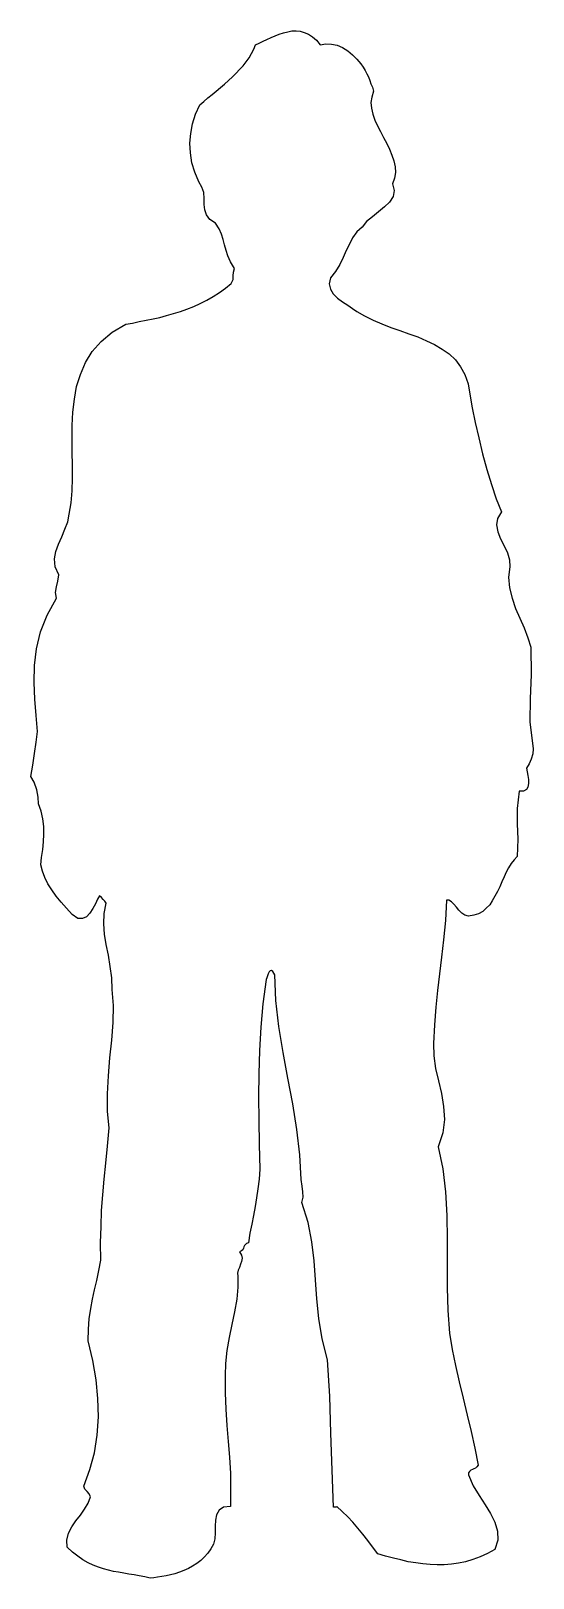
# Model space of a CAD drawing. Header units: millimetres. Extents: x -1632.84 to -1632.31, y 1827.06 to 1828.67.
import ezdxf

# ---------------------------------------------------------------- set-up
doc = ezdxf.new("R2010")
doc.units = ezdxf.units.MM
doc.header["$LTSCALE"] = 10
doc.layers.add('Humanos', color=2, linetype='Continuous')

msp = doc.modelspace()

# ---------------------------------------------------------------- linework, layer by layer
at = {"layer": 'Humanos'}
for p, q in [((-1632.6027, 1828.6553), (-1632.6009, 1828.6601)), ((-1632.6009, 1828.6601), (-1632.597, 1828.6619)), ((-1632.597, 1828.6619), (-1632.5928, 1828.6637)), ((-1632.5928, 1828.6637), (-1632.5888, 1828.6655)), ((-1632.5888, 1828.6655), (-1632.5843, 1828.6676)), ((-1632.5843, 1828.6676), (-1632.5801, 1828.6694)), ((-1632.5801, 1828.6694), (-1632.5759, 1828.6712)), ((-1632.5759, 1828.6712), (-1632.5714, 1828.6727)), ((-1632.5714, 1828.6727), (-1632.5669, 1828.6736)), ((-1632.5669, 1828.6736), (-1632.5627, 1828.6745)), ((-1632.5627, 1828.6745), (-1632.5582, 1828.6745)), ((-1632.5582, 1828.6745), (-1632.554, 1828.6742)), ((-1632.554, 1828.6742), (-1632.5498, 1828.673)), ((-1632.5498, 1828.673), (-1632.5452, 1828.6712)), ((-1632.5452, 1828.6712), (-1632.5413, 1828.6685)), ((-1632.5413, 1828.6685), (-1632.5371, 1828.6649)), ((-1632.5371, 1828.6649), (-1632.5332, 1828.6601)), ((-1632.5332, 1828.6601), (-1632.5272, 1828.661)), ((-1632.5272, 1828.661), (-1632.5212, 1828.6607)), ((-1632.5212, 1828.6607), (-1632.5155, 1828.6595)), ((-1632.5155, 1828.6595), (-1632.5097, 1828.6571)), ((-1632.6105, 1828.6423), (-1632.6075, 1828.6465)), ((-1632.6075, 1828.6465), (-1632.6051, 1828.6508)), ((-1632.6051, 1828.6508), (-1632.6027, 1828.6553)), ((-1632.5097, 1828.6571), (-1632.5043, 1828.6538)), ((-1632.5043, 1828.6538), (-1632.4992, 1828.6496)), ((-1632.4992, 1828.6496), (-1632.4947, 1828.645)), ((-1632.4947, 1828.645), (-1632.4905, 1828.6402)), ((-1632.6249, 1828.6264), (-1632.621, 1828.6303)), ((-1632.621, 1828.6303), (-1632.6174, 1828.6342)), ((-1632.6174, 1828.6342), (-1632.6138, 1828.6381)), ((-1632.6138, 1828.6381), (-1632.6105, 1828.6423)), ((-1632.4905, 1828.6402), (-1632.4881, 1828.6366)), ((-1632.4881, 1828.6366), (-1632.486, 1828.633)), ((-1632.486, 1828.633), (-1632.4842, 1828.6297)), ((-1632.4842, 1828.6297), (-1632.4827, 1828.6264)), ((-1632.6463, 1828.608), (-1632.6421, 1828.6116)), ((-1632.6421, 1828.6116), (-1632.6376, 1828.6153)), ((-1632.6376, 1828.6153), (-1632.6334, 1828.6189)), ((-1632.6334, 1828.6189), (-1632.6292, 1828.6228)), ((-1632.6292, 1828.6228), (-1632.6249, 1828.6264)), ((-1632.4827, 1828.6264), (-1632.4812, 1828.6228)), ((-1632.4812, 1828.6228), (-1632.48, 1828.6192)), ((-1632.48, 1828.6192), (-1632.4785, 1828.6156)), ((-1632.4773, 1828.6114), (-1632.4791, 1828.6053)), ((-1632.4785, 1828.6156), (-1632.4773, 1828.6114)), ((-1632.6635, 1828.5873), (-1632.6592, 1828.5972)), ((-1632.6592, 1828.5972), (-1632.655, 1828.6008)), ((-1632.655, 1828.6008), (-1632.6508, 1828.6044)), ((-1632.6508, 1828.6044), (-1632.6463, 1828.608)), ((-1632.4791, 1828.6053), (-1632.48, 1828.5996)), ((-1632.48, 1828.5996), (-1632.4794, 1828.5936)), ((-1632.6668, 1828.5773), (-1632.6635, 1828.5873)), ((-1632.4794, 1828.5936), (-1632.4779, 1828.5876)), ((-1632.4779, 1828.5876), (-1632.4758, 1828.5813)), ((-1632.4758, 1828.5813), (-1632.473, 1828.5752)), ((-1632.6695, 1828.5572), (-1632.6686, 1828.5674)), ((-1632.6686, 1828.5674), (-1632.6668, 1828.5773)), ((-1632.473, 1828.5752), (-1632.47, 1828.5692)), ((-1632.47, 1828.5692), (-1632.4667, 1828.5629)), ((-1632.4667, 1828.5629), (-1632.4634, 1828.5569)), ((-1632.6689, 1828.547), (-1632.6695, 1828.5572)), ((-1632.6674, 1828.5367), (-1632.6689, 1828.547)), ((-1632.4634, 1828.5569), (-1632.4604, 1828.5509)), ((-1632.4604, 1828.5509), (-1632.458, 1828.5446)), ((-1632.6644, 1828.5268), (-1632.6674, 1828.5367)), ((-1632.458, 1828.5446), (-1632.4559, 1828.5385)), ((-1632.4559, 1828.5385), (-1632.4547, 1828.5325)), ((-1632.4547, 1828.5325), (-1632.4544, 1828.5265)), ((-1632.6601, 1828.5166), (-1632.6644, 1828.5268)), ((-1632.6568, 1828.5112), (-1632.6601, 1828.5166)), ((-1632.4553, 1828.5205), (-1632.4574, 1828.5145)), ((-1632.4574, 1828.5145), (-1632.4556, 1828.5076)), ((-1632.4544, 1828.5265), (-1632.4553, 1828.5205)), ((-1632.655, 1828.5055), (-1632.6568, 1828.5112)), ((-1632.6544, 1828.4994), (-1632.655, 1828.5055)), ((-1632.6544, 1828.4931), (-1632.6544, 1828.4994)), ((-1632.4568, 1828.5012), (-1632.4604, 1828.4955)), ((-1632.4556, 1828.5076), (-1632.4568, 1828.5012)), ((-1632.6538, 1828.4874), (-1632.6544, 1828.4931)), ((-1632.652, 1828.482), (-1632.6538, 1828.4874)), ((-1632.6487, 1828.4772), (-1632.652, 1828.482)), ((-1632.4721, 1828.4853), (-1632.4785, 1828.4802)), ((-1632.4658, 1828.4904), (-1632.4721, 1828.4853)), ((-1632.4604, 1828.4955), (-1632.4658, 1828.4904)), ((-1632.6427, 1828.4736), (-1632.6487, 1828.4772)), ((-1632.6388, 1828.4676), (-1632.6427, 1828.4736)), ((-1632.6364, 1828.4618), (-1632.6388, 1828.4676)), ((-1632.4893, 1828.4694), (-1632.4947, 1828.4642)), ((-1632.4845, 1828.4751), (-1632.4893, 1828.4694)), ((-1632.4785, 1828.4802), (-1632.4845, 1828.4751)), ((-1632.6346, 1828.4564), (-1632.6364, 1828.4618)), ((-1632.6331, 1828.4507), (-1632.6346, 1828.4564)), ((-1632.6316, 1828.445), (-1632.6331, 1828.4507)), ((-1632.5025, 1828.4516), (-1632.5058, 1828.4447)), ((-1632.4992, 1828.4582), (-1632.5025, 1828.4516)), ((-1632.4947, 1828.4642), (-1632.4992, 1828.4582)), ((-1632.6298, 1828.4393), (-1632.6316, 1828.445)), ((-1632.6271, 1828.433), (-1632.6298, 1828.4393)), ((-1632.6228, 1828.426), (-1632.6271, 1828.433)), ((-1632.5091, 1828.4375), (-1632.5125, 1828.4303)), ((-1632.5058, 1828.4447), (-1632.5091, 1828.4375)), ((-1632.6243, 1828.4146), (-1632.624, 1828.4182)), ((-1632.624, 1828.4182), (-1632.6238, 1828.4221)), ((-1632.6238, 1828.4221), (-1632.6228, 1828.426)), ((-1632.517, 1828.423), (-1632.5224, 1828.4161)), ((-1632.5125, 1828.4303), (-1632.517, 1828.423)), ((-1632.6451, 1828.3966), (-1632.6385, 1828.4008)), ((-1632.6385, 1828.4008), (-1632.6322, 1828.4053)), ((-1632.6322, 1828.4053), (-1632.6262, 1828.4104)), ((-1632.6262, 1828.4104), (-1632.6243, 1828.4146)), ((-1632.5224, 1828.4161), (-1632.5236, 1828.4098)), ((-1632.5236, 1828.4098), (-1632.5224, 1828.4044)), ((-1632.5224, 1828.4044), (-1632.5194, 1828.3996)), ((-1632.6725, 1828.3836), (-1632.6653, 1828.3863)), ((-1632.6653, 1828.3863), (-1632.6586, 1828.3893)), ((-1632.6586, 1828.3893), (-1632.6517, 1828.3929)), ((-1632.6517, 1828.3929), (-1632.6451, 1828.3966)), ((-1632.5194, 1828.3996), (-1632.5149, 1828.3951)), ((-1632.5149, 1828.3951), (-1632.5097, 1828.3911)), ((-1632.5097, 1828.3911), (-1632.5043, 1828.3875)), ((-1632.5043, 1828.3875), (-1632.4992, 1828.3842)), ((-1632.4992, 1828.3842), (-1632.4947, 1828.3812)), ((-1632.7366, 1828.3677), (-1632.7296, 1828.3689)), ((-1632.7296, 1828.3689), (-1632.7224, 1828.3704)), ((-1632.7224, 1828.3704), (-1632.7152, 1828.3719)), ((-1632.7152, 1828.3719), (-1632.708, 1828.3734)), ((-1632.708, 1828.3734), (-1632.7008, 1828.3749)), ((-1632.7008, 1828.3749), (-1632.6938, 1828.377)), ((-1632.6938, 1828.377), (-1632.6866, 1828.3788)), ((-1632.6866, 1828.3788), (-1632.6794, 1828.3812)), ((-1632.6794, 1828.3812), (-1632.6725, 1828.3836)), ((-1632.4947, 1828.3812), (-1632.4866, 1828.3764)), ((-1632.4866, 1828.3764), (-1632.4776, 1828.3719)), ((-1632.4776, 1828.3719), (-1632.4685, 1828.368)), ((-1632.4685, 1828.368), (-1632.4592, 1828.3644)), ((-1632.7624, 1828.3496), (-1632.7507, 1828.3593)), ((-1632.7507, 1828.3593), (-1632.7366, 1828.3677)), ((-1632.4592, 1828.3644), (-1632.4496, 1828.3611)), ((-1632.4496, 1828.3611), (-1632.4402, 1828.3577)), ((-1632.4402, 1828.3577), (-1632.4309, 1828.3544)), ((-1632.4309, 1828.3544), (-1632.4219, 1828.3505)), ((-1632.7787, 1828.3277), (-1632.7717, 1828.3391)), ((-1632.7717, 1828.3391), (-1632.7624, 1828.3496)), ((-1632.4219, 1828.3505), (-1632.4135, 1828.3466)), ((-1632.4135, 1828.3466), (-1632.4054, 1828.3418)), ((-1632.4054, 1828.3418), (-1632.3981, 1828.3367)), ((-1632.3981, 1828.3367), (-1632.3915, 1828.3304)), ((-1632.7841, 1828.3153), (-1632.7787, 1828.3277)), ((-1632.3915, 1828.3304), (-1632.3861, 1828.3232)), ((-1632.3861, 1828.3232), (-1632.3816, 1828.315)), ((-1632.788, 1828.3024), (-1632.7841, 1828.3153)), ((-1632.3816, 1828.315), (-1632.3783, 1828.3054)), ((-1632.3783, 1828.3054), (-1632.3765, 1828.2946)), ((-1632.7919, 1828.2756), (-1632.7904, 1828.2892)), ((-1632.7904, 1828.2892), (-1632.788, 1828.3024)), ((-1632.3765, 1828.2946), (-1632.3741, 1828.2804)), ((-1632.7925, 1828.2618), (-1632.7919, 1828.2756)), ((-1632.3741, 1828.2804), (-1632.3708, 1828.2648)), ((-1632.7925, 1828.2479), (-1632.7925, 1828.2618)), ((-1632.3708, 1828.2648), (-1632.3672, 1828.2489)), ((-1632.7925, 1828.2338), (-1632.7925, 1828.2479)), ((-1632.3672, 1828.2489), (-1632.3632, 1828.2323)), ((-1632.7922, 1828.2203), (-1632.7925, 1828.2338)), ((-1632.3632, 1828.2323), (-1632.3587, 1828.2158)), ((-1632.7925, 1828.1935), (-1632.7922, 1828.2067)), ((-1632.7922, 1828.2067), (-1632.7922, 1828.2203)), ((-1632.3587, 1828.2158), (-1632.3539, 1828.2001)), ((-1632.7937, 1828.1809), (-1632.7925, 1828.1935)), ((-1632.3539, 1828.2001), (-1632.3488, 1828.1851)), ((-1632.7958, 1828.1691), (-1632.7937, 1828.1809)), ((-1632.3488, 1828.1851), (-1632.3434, 1828.1715)), ((-1632.8003, 1828.1532), (-1632.7973, 1828.161)), ((-1632.7973, 1828.161), (-1632.7958, 1828.1691)), ((-1632.3476, 1828.1646), (-1632.3485, 1828.1577)), ((-1632.3485, 1828.1577), (-1632.3473, 1828.1505)), ((-1632.3434, 1828.1715), (-1632.3476, 1828.1646)), ((-1632.8069, 1828.1378), (-1632.8036, 1828.1454)), ((-1632.8036, 1828.1454), (-1632.8003, 1828.1532)), ((-1632.3473, 1828.1505), (-1632.3443, 1828.1433)), ((-1632.3443, 1828.1433), (-1632.3407, 1828.136)), ((-1632.8112, 1828.1222), (-1632.8097, 1828.13)), ((-1632.8097, 1828.13), (-1632.8069, 1828.1378)), ((-1632.3407, 1828.136), (-1632.3371, 1828.1285)), ((-1632.3371, 1828.1285), (-1632.335, 1828.1213)), ((-1632.8103, 1828.1141), (-1632.8112, 1828.1222)), ((-1632.8066, 1828.1054), (-1632.8103, 1828.1141)), ((-1632.3347, 1828.1141), (-1632.3359, 1828.103)), ((-1632.335, 1828.1213), (-1632.3347, 1828.1141)), ((-1632.81, 1828.087), (-1632.8091, 1828.093)), ((-1632.8091, 1828.093), (-1632.8075, 1828.099)), ((-1632.8075, 1828.099), (-1632.8066, 1828.1054)), ((-1632.3359, 1828.103), (-1632.335, 1828.0918)), ((-1632.819, 1828.0635), (-1632.8091, 1828.081)), ((-1632.8091, 1828.081), (-1632.81, 1828.087)), ((-1632.335, 1828.0918), (-1632.3323, 1828.081)), ((-1632.3323, 1828.081), (-1632.3286, 1828.0705)), ((-1632.8259, 1828.0461), (-1632.819, 1828.0635)), ((-1632.3286, 1828.0705), (-1632.3241, 1828.0602)), ((-1632.8301, 1828.0283), (-1632.8259, 1828.0461)), ((-1632.3241, 1828.0602), (-1632.3196, 1828.05)), ((-1632.3196, 1828.05), (-1632.3157, 1828.0398)), ((-1632.8322, 1828.0106), (-1632.8301, 1828.0283)), ((-1632.3157, 1828.0398), (-1632.3127, 1828.0298)), ((-1632.3127, 1828.0298), (-1632.3124, 1828.001)), ((-1632.8325, 1827.9929), (-1632.8322, 1828.0106)), ((-1632.3124, 1828.001), (-1632.3133, 1827.9763)), ((-1632.8319, 1827.9754), (-1632.8325, 1827.9929)), ((-1632.8304, 1827.9583), (-1632.8319, 1827.9754)), ((-1632.3133, 1827.9763), (-1632.3136, 1827.9519)), ((-1632.8289, 1827.9417), (-1632.8304, 1827.9583)), ((-1632.3136, 1827.9519), (-1632.3103, 1827.9234)), ((-1632.8304, 1827.9306), (-1632.8289, 1827.9417)), ((-1632.834, 1827.9065), (-1632.8322, 1827.9188)), ((-1632.8322, 1827.9188), (-1632.8304, 1827.9306)), ((-1632.3106, 1827.9182), (-1632.3124, 1827.9128)), ((-1632.3103, 1827.9234), (-1632.3106, 1827.9182)), ((-1632.8358, 1827.8945), (-1632.834, 1827.9065)), ((-1632.3145, 1827.908), (-1632.3172, 1827.9032)), ((-1632.3172, 1827.9032), (-1632.3166, 1827.8996)), ((-1632.3166, 1827.8996), (-1632.3157, 1827.8957)), ((-1632.3124, 1827.9128), (-1632.3145, 1827.908)), ((-1632.8325, 1827.8885), (-1632.8358, 1827.8945)), ((-1632.8298, 1827.8806), (-1632.8325, 1827.8885)), ((-1632.3157, 1827.8836), (-1632.3172, 1827.8809)), ((-1632.3157, 1827.8957), (-1632.3151, 1827.8915)), ((-1632.3151, 1827.8873), (-1632.3157, 1827.8836)), ((-1632.3151, 1827.8915), (-1632.3151, 1827.8873)), ((-1632.8283, 1827.8728), (-1632.8298, 1827.8806)), ((-1632.828, 1827.8659), (-1632.8283, 1827.8728)), ((-1632.325, 1827.8791), (-1632.3268, 1827.8611)), ((-1632.3202, 1827.8794), (-1632.325, 1827.8791)), ((-1632.3172, 1827.8809), (-1632.3202, 1827.8794)), ((-1632.825, 1827.8584), (-1632.828, 1827.8659)), ((-1632.8232, 1827.8503), (-1632.825, 1827.8584)), ((-1632.8223, 1827.8424), (-1632.8232, 1827.8503)), ((-1632.3268, 1827.8611), (-1632.3268, 1827.8451)), ((-1632.8226, 1827.8262), (-1632.8223, 1827.8343)), ((-1632.8223, 1827.8343), (-1632.8223, 1827.8424)), ((-1632.3268, 1827.8451), (-1632.3262, 1827.8289)), ((-1632.8247, 1827.81), (-1632.8235, 1827.8181)), ((-1632.8235, 1827.8181), (-1632.8226, 1827.8262)), ((-1632.3262, 1827.8289), (-1632.3268, 1827.8109)), ((-1632.8256, 1827.8021), (-1632.8247, 1827.81)), ((-1632.8238, 1827.7955), (-1632.8256, 1827.8021)), ((-1632.3332, 1827.8036), (-1632.3359, 1827.7991)), ((-1632.3301, 1827.8075), (-1632.3332, 1827.8036)), ((-1632.3268, 1827.8109), (-1632.3301, 1827.8075)), ((-1632.8214, 1827.7889), (-1632.8238, 1827.7955)), ((-1632.8181, 1827.7823), (-1632.8214, 1827.7889)), ((-1632.3407, 1827.7895), (-1632.3431, 1827.7844)), ((-1632.3386, 1827.7946), (-1632.3407, 1827.7895)), ((-1632.3359, 1827.7991), (-1632.3386, 1827.7946)), ((-1632.8139, 1827.776), (-1632.8181, 1827.7823)), ((-1632.8093, 1827.7693), (-1632.8139, 1827.776)), ((-1632.8042, 1827.763), (-1632.8093, 1827.7693)), ((-1632.7639, 1827.7699), (-1632.766, 1827.7663)), ((-1632.7621, 1827.7681), (-1632.7639, 1827.7699)), ((-1632.3503, 1827.7693), (-1632.353, 1827.7645)), ((-1632.3476, 1827.7742), (-1632.3503, 1827.7693)), ((-1632.3452, 1827.7793), (-1632.3476, 1827.7742)), ((-1632.3431, 1827.7844), (-1632.3452, 1827.7793)), ((-1632.7985, 1827.7567), (-1632.8042, 1827.763)), ((-1632.7925, 1827.7501), (-1632.7985, 1827.7567)), ((-1632.7711, 1827.7564), (-1632.7742, 1827.7516)), ((-1632.7684, 1827.7615), (-1632.7711, 1827.7564)), ((-1632.766, 1827.7663), (-1632.7684, 1827.7615)), ((-1632.7603, 1827.766), (-1632.7621, 1827.7681)), ((-1632.7585, 1827.7642), (-1632.7603, 1827.766)), ((-1632.7591, 1827.7513), (-1632.757, 1827.7621)), ((-1632.757, 1827.7621), (-1632.7585, 1827.7642)), ((-1632.4008, 1827.7651), (-1632.402, 1827.7438)), ((-1632.3984, 1827.7651), (-1632.4008, 1827.7651)), ((-1632.3957, 1827.7636), (-1632.3984, 1827.7651)), ((-1632.3933, 1827.7609), (-1632.3957, 1827.7636)), ((-1632.3906, 1827.7579), (-1632.3933, 1827.7609)), ((-1632.3879, 1827.7546), (-1632.3906, 1827.7579)), ((-1632.3849, 1827.7516), (-1632.3879, 1827.7546)), ((-1632.3629, 1827.7534), (-1632.3675, 1827.751)), ((-1632.3593, 1827.7567), (-1632.3629, 1827.7534)), ((-1632.3557, 1827.7603), (-1632.3593, 1827.7567)), ((-1632.353, 1827.7645), (-1632.3557, 1827.7603)), ((-1632.7868, 1827.7462), (-1632.7925, 1827.7501)), ((-1632.782, 1827.7459), (-1632.7868, 1827.7462)), ((-1632.7778, 1827.7477), (-1632.782, 1827.7459)), ((-1632.7742, 1827.7516), (-1632.7778, 1827.7477)), ((-1632.7597, 1827.7405), (-1632.7591, 1827.7513)), ((-1632.7588, 1827.7296), (-1632.7597, 1827.7405)), ((-1632.402, 1827.7438), (-1632.4039, 1827.7239)), ((-1632.3816, 1827.7495), (-1632.3849, 1827.7516)), ((-1632.378, 1827.7486), (-1632.3816, 1827.7495)), ((-1632.3723, 1827.7495), (-1632.378, 1827.7486)), ((-1632.3675, 1827.751), (-1632.3723, 1827.7495)), ((-1632.757, 1827.7188), (-1632.7588, 1827.7296)), ((-1632.4039, 1827.7239), (-1632.406, 1827.7056)), ((-1632.7546, 1827.7077), (-1632.757, 1827.7188)), ((-1632.7528, 1827.6959), (-1632.7546, 1827.7077)), ((-1632.406, 1827.7056), (-1632.4081, 1827.6881)), ((-1632.7513, 1827.6839), (-1632.7528, 1827.6959)), ((-1632.5876, 1827.6881), (-1632.5882, 1827.686)), ((-1632.5864, 1827.6902), (-1632.5876, 1827.6881)), ((-1632.5855, 1827.6914), (-1632.5864, 1827.6902)), ((-1632.584, 1827.6917), (-1632.5855, 1827.6914)), ((-1632.5825, 1827.6905), (-1632.584, 1827.6917)), ((-1632.5807, 1827.6872), (-1632.5825, 1827.6905)), ((-1632.4081, 1827.6881), (-1632.4102, 1827.6707)), ((-1632.7507, 1827.6716), (-1632.7513, 1827.6839)), ((-1632.5897, 1827.6824), (-1632.5931, 1827.6568)), ((-1632.5891, 1827.6839), (-1632.5897, 1827.6824)), ((-1632.5882, 1827.686), (-1632.5891, 1827.6839)), ((-1632.5795, 1827.6601), (-1632.5807, 1827.6872)), ((-1632.7495, 1827.655), (-1632.7507, 1827.6716)), ((-1632.5931, 1827.6568), (-1632.5952, 1827.6322)), ((-1632.5765, 1827.6331), (-1632.5795, 1827.6601)), ((-1632.4102, 1827.6707), (-1632.412, 1827.6532)), ((-1632.7498, 1827.6373), (-1632.7495, 1827.655)), ((-1632.412, 1827.6532), (-1632.4135, 1827.6349)), ((-1632.7513, 1827.6189), (-1632.7498, 1827.6373)), ((-1632.5952, 1827.6322), (-1632.5967, 1827.6078)), ((-1632.572, 1827.606), (-1632.5765, 1827.6331)), ((-1632.4135, 1827.6349), (-1632.4144, 1827.6153)), ((-1632.7531, 1827.6003), (-1632.7513, 1827.6189)), ((-1632.5967, 1827.6078), (-1632.5973, 1827.5837)), ((-1632.4144, 1827.6153), (-1632.4141, 1827.6024)), ((-1632.7546, 1827.5813), (-1632.7531, 1827.6003)), ((-1632.5669, 1827.5789), (-1632.572, 1827.606)), ((-1632.4141, 1827.6024), (-1632.4123, 1827.5891)), ((-1632.7558, 1827.5627), (-1632.7546, 1827.5813)), ((-1632.5973, 1827.5837), (-1632.5976, 1827.5594)), ((-1632.5618, 1827.5521), (-1632.5669, 1827.5789)), ((-1632.4123, 1827.5891), (-1632.4093, 1827.5762)), ((-1632.4093, 1827.5762), (-1632.406, 1827.563)), ((-1632.7558, 1827.5443), (-1632.7558, 1827.5627)), ((-1632.5976, 1827.5594), (-1632.5973, 1827.535)), ((-1632.406, 1827.563), (-1632.4039, 1827.5494)), ((-1632.754, 1827.5272), (-1632.7558, 1827.5443)), ((-1632.5576, 1827.5254), (-1632.5618, 1827.5521)), ((-1632.4039, 1827.5494), (-1632.403, 1827.5359)), ((-1632.7558, 1827.5079), (-1632.754, 1827.5272)), ((-1632.5973, 1827.535), (-1632.597, 1827.5097)), ((-1632.403, 1827.5359), (-1632.4048, 1827.5218)), ((-1632.5543, 1827.4989), (-1632.5576, 1827.5254)), ((-1632.4048, 1827.5218), (-1632.4096, 1827.5073)), ((-1632.7573, 1827.4902), (-1632.7558, 1827.5079)), ((-1632.597, 1827.5097), (-1632.5964, 1827.4839)), ((-1632.5531, 1827.473), (-1632.5543, 1827.4989)), ((-1632.4096, 1827.5073), (-1632.4048, 1827.4842)), ((-1632.7591, 1827.4733), (-1632.7573, 1827.4902)), ((-1632.5964, 1827.4839), (-1632.597, 1827.4733)), ((-1632.4048, 1827.4842), (-1632.402, 1827.4601)), ((-1632.7606, 1827.4571), (-1632.7591, 1827.4733)), ((-1632.5982, 1827.4634), (-1632.5997, 1827.4538)), ((-1632.597, 1827.4733), (-1632.5982, 1827.4634)), ((-1632.5519, 1827.4661), (-1632.5531, 1827.473)), ((-1632.5513, 1827.4601), (-1632.5519, 1827.4661)), ((-1632.7618, 1827.4405), (-1632.7606, 1827.4571)), ((-1632.5997, 1827.4538), (-1632.6012, 1827.4448)), ((-1632.5522, 1827.449), (-1632.551, 1827.4547)), ((-1632.5458, 1827.4279), (-1632.5522, 1827.449)), ((-1632.551, 1827.4547), (-1632.5513, 1827.4601)), ((-1632.402, 1827.4601), (-1632.4005, 1827.4354)), ((-1632.7624, 1827.424), (-1632.7618, 1827.4405)), ((-1632.603, 1827.4354), (-1632.6048, 1827.4264)), ((-1632.6012, 1827.4448), (-1632.603, 1827.4354)), ((-1632.4005, 1827.4354), (-1632.4002, 1827.4102)), ((-1632.763, 1827.4068), (-1632.7624, 1827.424)), ((-1632.6066, 1827.4168), (-1632.6081, 1827.4068)), ((-1632.6048, 1827.4264), (-1632.6066, 1827.4168)), ((-1632.5419, 1827.4077), (-1632.5458, 1827.4279)), ((-1632.7627, 1827.3885), (-1632.763, 1827.4068)), ((-1632.6153, 1827.3984), (-1632.6174, 1827.3972)), ((-1632.6174, 1827.3972), (-1632.6153, 1827.3939)), ((-1632.6141, 1827.3996), (-1632.6153, 1827.3984)), ((-1632.6135, 1827.4011), (-1632.6141, 1827.3996)), ((-1632.6129, 1827.4026), (-1632.6135, 1827.4011)), ((-1632.6123, 1827.4038), (-1632.6129, 1827.4026)), ((-1632.6114, 1827.405), (-1632.6123, 1827.4038)), ((-1632.6102, 1827.4059), (-1632.6114, 1827.405)), ((-1632.6081, 1827.4068), (-1632.6102, 1827.4059)), ((-1632.5395, 1827.3879), (-1632.5419, 1827.4077)), ((-1632.4002, 1827.4102), (-1632.4002, 1827.3852)), ((-1632.7648, 1827.3777), (-1632.7627, 1827.3885)), ((-1632.6177, 1827.381), (-1632.6189, 1827.378)), ((-1632.6165, 1827.3843), (-1632.6177, 1827.381)), ((-1632.6153, 1827.3873), (-1632.6165, 1827.3843)), ((-1632.6153, 1827.3939), (-1632.6147, 1827.3906)), ((-1632.6147, 1827.3906), (-1632.6153, 1827.3873)), ((-1632.538, 1827.368), (-1632.5395, 1827.3879)), ((-1632.4002, 1827.3852), (-1632.4002, 1827.3602)), ((-1632.7693, 1827.3575), (-1632.7669, 1827.3674)), ((-1632.7669, 1827.3674), (-1632.7648, 1827.3777)), ((-1632.6189, 1827.378), (-1632.6195, 1827.375)), ((-1632.6195, 1827.375), (-1632.6192, 1827.3719)), ((-1632.6192, 1827.3719), (-1632.6192, 1827.3605)), ((-1632.5365, 1827.3482), (-1632.538, 1827.368)), ((-1632.7715, 1827.3479), (-1632.7693, 1827.3575)), ((-1632.6192, 1827.3605), (-1632.6204, 1827.3479)), ((-1632.4002, 1827.3602), (-1632.3996, 1827.3359)), ((-1632.7748, 1827.3274), (-1632.7733, 1827.338)), ((-1632.7733, 1827.338), (-1632.7715, 1827.3479)), ((-1632.6228, 1827.3347), (-1632.6255, 1827.3214)), ((-1632.6204, 1827.3479), (-1632.6228, 1827.3347)), ((-1632.5344, 1827.3277), (-1632.5365, 1827.3482)), ((-1632.3996, 1827.3359), (-1632.3978, 1827.3121)), ((-1632.776, 1827.3043), (-1632.7757, 1827.3163)), ((-1632.7757, 1827.3163), (-1632.7748, 1827.3274)), ((-1632.6255, 1827.3214), (-1632.6283, 1827.3076)), ((-1632.5311, 1827.3064), (-1632.5344, 1827.3277)), ((-1632.7711, 1827.2835), (-1632.776, 1827.3043)), ((-1632.6283, 1827.3076), (-1632.6307, 1827.294)), ((-1632.5254, 1827.2844), (-1632.5311, 1827.3064)), ((-1632.3978, 1827.3121), (-1632.3951, 1827.2952)), ((-1632.7675, 1827.2634), (-1632.7711, 1827.2835)), ((-1632.6307, 1827.294), (-1632.6322, 1827.2805)), ((-1632.523, 1827.2465), (-1632.5254, 1827.2844)), ((-1632.3951, 1827.2952), (-1632.3915, 1827.2784)), ((-1632.6322, 1827.2805), (-1632.6325, 1827.2679)), ((-1632.6325, 1827.2679), (-1632.6325, 1827.2498)), ((-1632.3915, 1827.2784), (-1632.3876, 1827.2613)), ((-1632.7657, 1827.2438), (-1632.7675, 1827.2634)), ((-1632.3876, 1827.2613), (-1632.3834, 1827.2441)), ((-1632.7651, 1827.2246), (-1632.7657, 1827.2438)), ((-1632.6325, 1827.2498), (-1632.6319, 1827.2327)), ((-1632.5218, 1827.2077), (-1632.523, 1827.2465)), ((-1632.3834, 1827.2441), (-1632.3792, 1827.2266)), ((-1632.7666, 1827.2056), (-1632.7651, 1827.2246)), ((-1632.6319, 1827.2327), (-1632.6307, 1827.2155)), ((-1632.3792, 1827.2266), (-1632.375, 1827.2095)), ((-1632.7693, 1827.1872), (-1632.7666, 1827.2056)), ((-1632.6307, 1827.2155), (-1632.6295, 1827.199)), ((-1632.5206, 1827.1689), (-1632.5218, 1827.2077)), ((-1632.375, 1827.2095), (-1632.3711, 1827.1918)), ((-1632.7742, 1827.1695), (-1632.7693, 1827.1872)), ((-1632.6295, 1827.199), (-1632.628, 1827.1824)), ((-1632.3711, 1827.1918), (-1632.3678, 1827.1743)), ((-1632.628, 1827.1824), (-1632.6271, 1827.1656)), ((-1632.3723, 1827.1704), (-1632.3738, 1827.1695)), ((-1632.3705, 1827.171), (-1632.3723, 1827.1704)), ((-1632.369, 1827.1725), (-1632.3705, 1827.171)), ((-1632.3678, 1827.1743), (-1632.369, 1827.1725)), ((-1632.7805, 1827.1521), (-1632.7742, 1827.1695)), ((-1632.6271, 1827.1656), (-1632.6268, 1827.1487)), ((-1632.5191, 1827.1301), (-1632.5206, 1827.1689)), ((-1632.3777, 1827.1662), (-1632.378, 1827.1641)), ((-1632.378, 1827.1641), (-1632.3729, 1827.1527)), ((-1632.3768, 1827.1677), (-1632.3777, 1827.1662)), ((-1632.3756, 1827.1689), (-1632.3768, 1827.1677)), ((-1632.3738, 1827.1695), (-1632.3756, 1827.1689)), ((-1632.7793, 1827.149), (-1632.7805, 1827.1521)), ((-1632.7769, 1827.1466), (-1632.7793, 1827.149)), ((-1632.7748, 1827.1442), (-1632.7769, 1827.1466)), ((-1632.776, 1827.1346), (-1632.7736, 1827.1412)), ((-1632.7736, 1827.1412), (-1632.7748, 1827.1442)), ((-1632.6268, 1827.1487), (-1632.6271, 1827.131)), ((-1632.3729, 1827.1527), (-1632.3668, 1827.1424)), ((-1632.3668, 1827.1424), (-1632.3605, 1827.1328)), ((-1632.7889, 1827.116), (-1632.7841, 1827.122)), ((-1632.7841, 1827.122), (-1632.7799, 1827.1283)), ((-1632.7799, 1827.1283), (-1632.776, 1827.1346)), ((-1632.6415, 1827.1223), (-1632.6427, 1827.1165)), ((-1632.6388, 1827.1271), (-1632.6415, 1827.1223)), ((-1632.6343, 1827.1301), (-1632.6388, 1827.1271)), ((-1632.6271, 1827.131), (-1632.6343, 1827.1301)), ((-1632.5179, 1827.1301), (-1632.5191, 1827.1301)), ((-1632.517, 1827.1301), (-1632.5179, 1827.1301)), ((-1632.5164, 1827.1304), (-1632.517, 1827.1301)), ((-1632.5158, 1827.131), (-1632.5164, 1827.1304)), ((-1632.51, 1827.1256), (-1632.5158, 1827.131)), ((-1632.5043, 1827.1202), (-1632.51, 1827.1256)), ((-1632.3605, 1827.1328), (-1632.3548, 1827.1235)), ((-1632.3548, 1827.1235), (-1632.3503, 1827.1144)), ((-1632.7964, 1827.103), (-1632.7931, 1827.1096)), ((-1632.7931, 1827.1096), (-1632.7889, 1827.116)), ((-1632.6427, 1827.1165), (-1632.643, 1827.1102)), ((-1632.643, 1827.1102), (-1632.643, 1827.1033)), ((-1632.4989, 1827.1144), (-1632.5043, 1827.1202)), ((-1632.4938, 1827.1084), (-1632.4989, 1827.1144)), ((-1632.4884, 1827.1021), (-1632.4938, 1827.1084)), ((-1632.3503, 1827.1144), (-1632.3476, 1827.1051)), ((-1632.7982, 1827.0958), (-1632.7964, 1827.103)), ((-1632.7979, 1827.0883), (-1632.7982, 1827.0958)), ((-1632.6448, 1827.0916), (-1632.6475, 1827.0865)), ((-1632.6433, 1827.097), (-1632.6448, 1827.0916)), ((-1632.643, 1827.1033), (-1632.6433, 1827.097)), ((-1632.4833, 1827.0955), (-1632.4884, 1827.1021)), ((-1632.4782, 1827.0886), (-1632.4833, 1827.0955)), ((-1632.3473, 1827.0958), (-1632.3503, 1827.0859)), ((-1632.3476, 1827.1051), (-1632.3473, 1827.0958)), ((-1632.7922, 1827.0832), (-1632.7979, 1827.0883)), ((-1632.7868, 1827.0789), (-1632.7922, 1827.0832)), ((-1632.7814, 1827.0753), (-1632.7868, 1827.0789)), ((-1632.776, 1827.072), (-1632.7814, 1827.0753)), ((-1632.658, 1827.0744), (-1632.6623, 1827.0714)), ((-1632.6544, 1827.078), (-1632.658, 1827.0744)), ((-1632.6508, 1827.082), (-1632.6544, 1827.078)), ((-1632.6475, 1827.0865), (-1632.6508, 1827.082)), ((-1632.4727, 1827.0814), (-1632.4782, 1827.0886)), ((-1632.4646, 1827.0789), (-1632.4727, 1827.0814)), ((-1632.4565, 1827.0768), (-1632.4646, 1827.0789)), ((-1632.4487, 1827.075), (-1632.4565, 1827.0768)), ((-1632.4409, 1827.0732), (-1632.4487, 1827.075)), ((-1632.433, 1827.072), (-1632.4409, 1827.0732)), ((-1632.381, 1827.0732), (-1632.3882, 1827.0717)), ((-1632.3735, 1827.0756), (-1632.381, 1827.0732)), ((-1632.3657, 1827.0783), (-1632.3735, 1827.0756)), ((-1632.3581, 1827.0817), (-1632.3657, 1827.0783)), ((-1632.3503, 1827.0859), (-1632.3581, 1827.0817)), ((-1632.7706, 1827.0696), (-1632.776, 1827.072)), ((-1632.7651, 1827.0675), (-1632.7706, 1827.0696)), ((-1632.76, 1827.0657), (-1632.7651, 1827.0675)), ((-1632.7546, 1827.0642), (-1632.76, 1827.0657)), ((-1632.7495, 1827.063), (-1632.7546, 1827.0642)), ((-1632.7441, 1827.0621), (-1632.7495, 1827.063)), ((-1632.7387, 1827.0612), (-1632.7441, 1827.0621)), ((-1632.7332, 1827.0603), (-1632.7387, 1827.0612)), ((-1632.7278, 1827.0594), (-1632.7332, 1827.0603)), ((-1632.7224, 1827.0585), (-1632.7278, 1827.0594)), ((-1632.7167, 1827.0573), (-1632.7224, 1827.0585)), ((-1632.711, 1827.0561), (-1632.7167, 1827.0573)), ((-1632.7032, 1827.057), (-1632.7071, 1827.0564)), ((-1632.699, 1827.0576), (-1632.7032, 1827.057)), ((-1632.6944, 1827.0585), (-1632.699, 1827.0576)), ((-1632.6899, 1827.0594), (-1632.6944, 1827.0585)), ((-1632.6851, 1827.0606), (-1632.6899, 1827.0594)), ((-1632.6803, 1827.0621), (-1632.6851, 1827.0606)), ((-1632.6758, 1827.0639), (-1632.6803, 1827.0621)), ((-1632.671, 1827.066), (-1632.6758, 1827.0639)), ((-1632.6668, 1827.0684), (-1632.671, 1827.066)), ((-1632.6623, 1827.0714), (-1632.6668, 1827.0684)), ((-1632.4255, 1827.0708), (-1632.433, 1827.072)), ((-1632.418, 1827.0702), (-1632.4255, 1827.0708)), ((-1632.4105, 1827.0699), (-1632.418, 1827.0702)), ((-1632.4033, 1827.0699), (-1632.4105, 1827.0699)), ((-1632.3957, 1827.0705), (-1632.4033, 1827.0699)), ((-1632.3882, 1827.0717), (-1632.3957, 1827.0705)), ((-1632.7071, 1827.0564), (-1632.711, 1827.0561))]:
    msp.add_line(p, q, dxfattribs=at)

doc.saveas('drawing.dxf')
